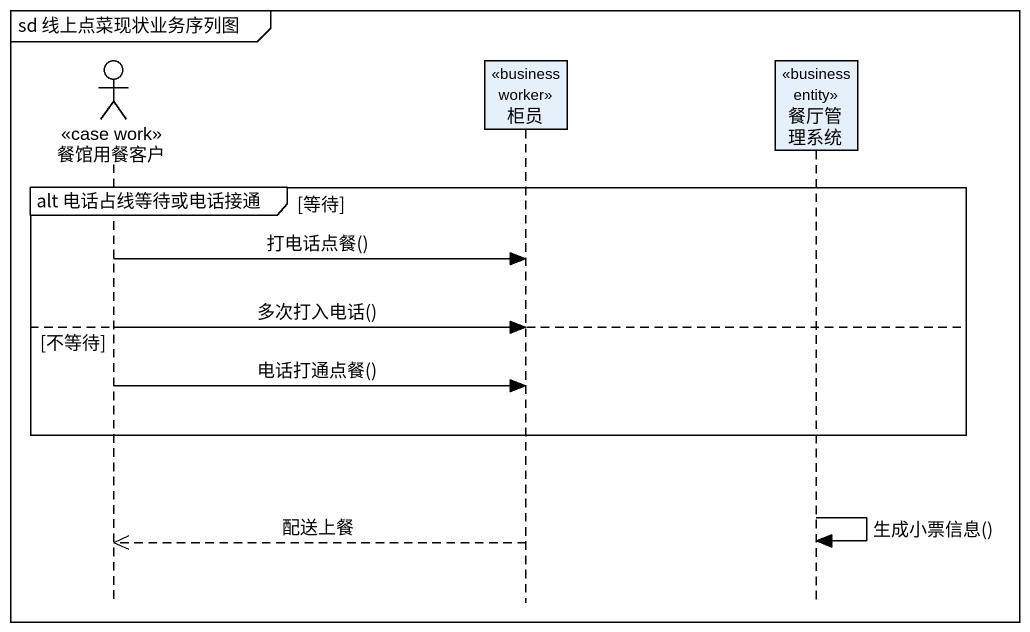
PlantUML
@startuml
mainframe sd 线上点菜现状业务序列图
hide footbox
actor 餐馆用餐客户 <<case work>>
participant 柜员 <<business worker>>
participant 餐厅管理系统 <<business entity>>

group alt 电话占线等待或电话接通 [等待]
  餐馆用餐客户 -> 柜员 : 打电话点餐()
  餐馆用餐客户 -> 柜员 : 多次打入电话()
else 不等待
  餐馆用餐客户 -> 柜员 : 电话打通点餐()
end
餐厅管理系统 -> 餐厅管理系统 : 生成小票信息()
柜员 -->> 餐馆用餐客户 : 配送上餐
@enduml
